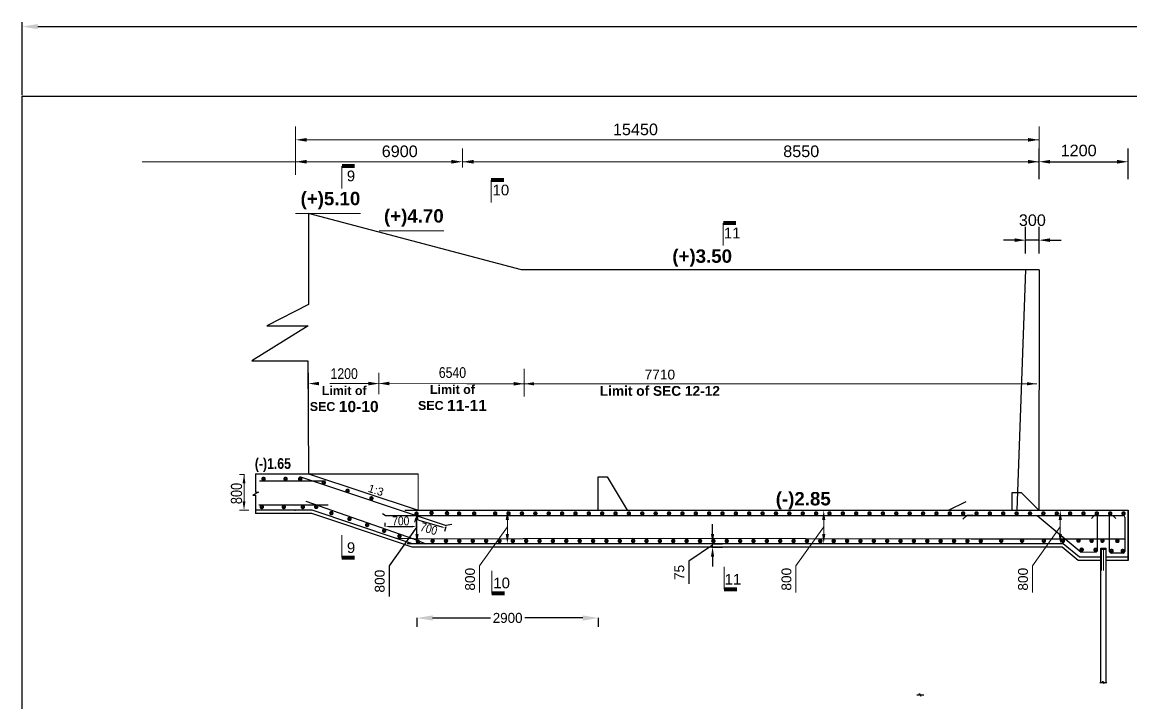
# Model space of a CAD drawing. Extents: x -426260 to 2055400, y -4304674 to -305611.
# Drawn here: x 684980 to 709858, y -1915669 to -1900385 of the extents above; entities that cross this region are included whole.
import ezdxf

# ---------------------------------------------------------------- set-up
doc = ezdxf.new("R2010")
doc.units = 0
doc.header["$LTSCALE"] = 300
doc.header["$MEASUREMENT"] = 0
doc.header["$PDMODE"] = 3
doc.linetypes.add('DASHED2', pattern=[9.525, 6.35, -3.175])
doc.layers.get('0').update_dxf_attribs({"linetype": 'CONTINUOUS'})
doc.layers.get('DEFPOINTS').update_dxf_attribs({"linetype": 'CONTINUOUS'})
for name, color, linetype, lineweight in [('CAR', 5, 'CONTINUOUS', 18), ('Dim', 7, 'CONTINUOUS', 9), ('HATCH', 252, 'CONTINUOUS', 5), ('line2', 3, 'CONTINUOUS', 30), ('ROD', 1, 'CONTINUOUS', 30), ('slop', 8, 'CONTINUOUS', 9)]:
    doc.layers.add(name, color=color, linetype=linetype, lineweight=lineweight)
for name, color, linetype in [('LINE', 7, 'CONTINUOUS'), ('TEXT', 10, 'CONTINUOUS'), ('TXT', 7, 'CONTINUOUS')]:
    doc.layers.add(name, color=color, linetype=linetype)
doc.styles.add('Arial', font='arial.ttf')
doc.styles.add('DIM', font='isocp3.shx')
doc.styles.add('dimText', font='ARIALN.TTF')
doc.dimstyles.new('3', dxfattribs={"dimtxt": 225, "dimasz": 350, "dimexe": 100, "dimexo": 25, "dimgap": 9, "dimtad": 0, "dimdec": 0, "dimzin": 0, "dimdsep": 46, "dimtxsty": 'Standard', "dimcen": 0, "dimclrd": 5, "dimclre": 6, "dimclrt": 256, "dimadec": 0, "dimazin": 0, "dimtfac": 1, "dimtdec": 0, "dimtofl": 0, "dimtmove": 2, "dimatfit": 3, "dimfxl": 1, "dimtolj": 1, "dimtzin": 0, "dimarcsym": 0})
doc.dimstyles.new('dim n_120', dxfattribs={"dimtxt": 240, "dimasz": 240, "dimexe": 240, "dimexo": 150, "dimgap": 100, "dimtad": 2, "dimdec": 0, "dimzin": 0, "dimdsep": 46, "dimtxsty": 'DIM', "dimcen": 350, "dimclrd": 5, "dimclre": 5, "dimclrt": 7, "dimadec": 0, "dimazin": 0, "dimtfac": 1, "dimtdec": 0, "dimtmove": 0, "dimatfit": 3, "dimfxl": 240, "dimfxlon": 1, "dimtolj": 1, "dimtzin": 0, "dimarcsym": 0})
doc.dimstyles.new('dim_250', dxfattribs={"dimtxt": 500, "dimasz": 500, "dimexe": 500, "dimexo": 100, "dimgap": 150, "dimtad": 1, "dimdec": 0, "dimzin": 0, "dimdsep": 46, "dimtxsty": 'Arial', "dimcen": 350, "dimclrd": 5, "dimclre": 5, "dimclrt": 7, "dimadec": 0, "dimazin": 0, "dimtfac": 1, "dimtdec": 0, "dimtmove": 0, "dimatfit": 3, "dimfxl": 500, "dimfxlon": 1, "dimtolj": 1, "dimtzin": 0, "dimarcsym": 0})

# ---------------------------------------------------------------- blocks, each defined once
blk = doc.blocks.new('*D885')
at = {"layer": 'DEFPOINTS', "color": 0, "ltscale": 50, "transparency": 16777216}
for p in [(707498, -1905280), (707498, -1905679), (707798, -1905679)]:
    blk.add_point(p, dxfattribs=at)
at = {"layer": 'Dim', "color": 5, "lineweight": -2, "ltscale": 50, "transparency": 16777216}
for p, q in [((707498, -1905579), (707498, -1904980)), ((707798, -1905579), (707798, -1904980)), ((707248, -1905280), (706998, -1905280)), ((707798, -1905280), (707498, -1905280)), ((708048, -1905280), (708298, -1905280))]:
    blk.add_line(p, q, dxfattribs=at)
at = {"layer": 'Dim', "color": 5, "ltscale": 50, "transparency": 16777216}
for points in [[(707248, -1905238), (707248, -1905321), (707498, -1905280)], [(708048, -1905238), (708048, -1905321), (707798, -1905280)]]:
    blk.add_solid(points, dxfattribs=at)
at = {"layer": 'Dim', "color": 7, "ltscale": 50, "transparency": 16777216, "insert": (707648, -1904833), "char_height": 260, "attachment_point": 5, "style": 'Arial'}
blk.add_mtext('\\A1;300', dxfattribs=at)
blk = doc.blocks.new('*D886')
at = {"layer": 'DEFPOINTS', "color": 0, "ltscale": 50, "transparency": 16777216}
for p in [(709798, -1903519), (707798, -1904010), (709798, -1904010)]:
    blk.add_point(p, dxfattribs=at)
at = {"layer": 'Dim', "color": 5, "lineweight": -2, "ltscale": 50, "transparency": 16777216}
for p, q in [((707798, -1903910), (707798, -1903219)), ((709798, -1903910), (709798, -1903219)), ((708048, -1903519), (709548, -1903519))]:
    blk.add_line(p, q, dxfattribs=at)
at = {"layer": 'Dim', "color": 5, "ltscale": 50, "transparency": 16777216}
for points in [[(708048, -1903478), (708048, -1903561), (707798, -1903519)], [(709548, -1903478), (709548, -1903561), (709798, -1903519)]]:
    blk.add_solid(points, dxfattribs=at)
at = {"layer": 'Dim', "color": 7, "ltscale": 50, "transparency": 16777216, "insert": (708687, -1903268), "char_height": 260, "attachment_point": 5, "style": 'Arial'}
blk.add_mtext('\\A1;1200', dxfattribs=at)
blk = doc.blocks.new('*D887')
at = {"layer": 'DEFPOINTS', "color": 0, "ltscale": 50, "transparency": 16777216}
for p in [(700358, -1912095), (700358, -1912170), (700472, -1912095)]:
    blk.add_point(p, dxfattribs=at)
at = {"layer": 'Dim', "color": 5, "lineweight": -2, "ltscale": 50, "transparency": 16777216}
for p, q in [((700472, -1911875), (700472, -1911655)), ((700472, -1912132), (699940, -1912484)), ((700458, -1912095), (700692, -1912095)), ((700458, -1912170), (700692, -1912170)), ((700472, -1912170), (700472, -1912095)), ((700472, -1912170), (700472, -1912095)), ((699940, -1912484), (699940, -1912999)), ((700472, -1912390), (700472, -1912610))]:
    blk.add_line(p, q, dxfattribs=at)
at = {"layer": 'Dim', "color": 5, "ltscale": 50, "transparency": 16777216}
for points in [[(700435, -1911875), (700509, -1911875), (700472, -1912095)], [(700435, -1912390), (700509, -1912390), (700472, -1912170)]]:
    blk.add_solid(points, dxfattribs=at)
at = {"layer": 'Dim', "color": 7, "ltscale": 50, "transparency": 16777216, "insert": (699728, -1912741), "char_height": 220, "attachment_point": 5, "rotation": 90, "style": 'Arial'}
blk.add_mtext('\\A1;75', dxfattribs=at)
blk = doc.blocks.new('*U873')
at = {"layer": 'ROD', "const_width": 53.8}
blk.add_lwpolyline([(22, 7, -1), (-22, -7, -1)], format="xyb", close=True, dxfattribs=at)
blk = doc.blocks.new('*U874')
at = {"layer": 'Dim', "color": 0, "linetype": 'ByBlock', "lineweight": -2, "transparency": 16777216}
for p in [(0, 0), (300, 0), (600, 0), (900, 0), (1200, 0), (1500, 0), (1800, 0), (2100, 0), (2400, 0), (2700, 0), (3000, 0), (3300, 0), (3600, 0), (3900, 0), (4200, 0), (4500, 0), (4800, 0), (5100, 0), (5400, 0), (5700, 0), (6000, 0), (6300, 0), (6600, 0), (6900, 0), (7200, 0), (7500, 0), (7800, 0), (8100, 0), (8400, 0), (8700, 0), (9000, 0), (9300, 0), (9600, 0), (9900, 0), (10200, 0), (10500, 0), (10800, 0), (11100, 0), (11400, 0), (11700, 0), (12000, 0), (12300, 0), (12600, 0), (12900, 0), (13200, 0), (13500, 0), (13800, 0), (14100, 0)]:
    blk.add_blockref('*U873', p, dxfattribs=at)
blk = doc.blocks.new('*U871')
at = {"layer": 'ROD', "const_width": 53.8}
blk.add_lwpolyline([(22, 7, -1), (-22, -7, -1)], format="xyb", close=True, dxfattribs=at)
blk = doc.blocks.new('*U872')
at = {"layer": 'Dim', "color": 0, "linetype": 'ByBlock', "lineweight": -2, "transparency": 16777216}
for p in [(0, 0), (300, 0), (600, 0), (900, 0), (1200, 0), (1500, 0), (1800, 0), (2100, 0), (2400, 0), (2700, 0), (3000, 0), (3300, 0), (3600, 0), (3900, 0), (4200, 0), (4500, 0), (4800, 0), (5100, 0), (5400, 0), (5700, 0), (6000, 0), (6300, 0), (6600, 0), (6900, 0), (7200, 0), (7500, 0), (7800, 0), (8100, 0), (8400, 0), (8700, 0), (9000, 0), (9300, 0), (9600, 0), (9900, 0), (10200, 0), (10500, 0), (10800, 0), (11100, 0), (11400, 0), (11700, 0), (12000, 0), (12300, 0)]:
    blk.add_blockref('*U871', p, dxfattribs=at)
blk = doc.blocks.new('SEX')
at = {"layer": 'Dim', "color": 6, "ltscale": 500}
blk.add_lwpolyline([(0, 0, 60, 60, 0), (192, 0, 0, 0, 0)], format="xyseb", dxfattribs=at)
blk.add_lwpolyline([(0, -337), (0, 0), (0, 0)], dxfattribs=at)
blk = doc.blocks.new('*D888')
at = {"layer": 'DEFPOINTS', "color": 0, "ltscale": 50, "transparency": 16777216}
for p in [(693826, -1911471), (694477, -1911742), (694498, -1911670)]:
    blk.add_point(p, dxfattribs=at)
at = {"layer": 'Dim', "color": 5, "lineweight": -2, "ltscale": 50, "transparency": 16777216}
for p, q in [((693812, -1911519), (693782, -1911620)), ((693882, -1911566), (694400, -1911720)), ((694484, -1911718), (694454, -1911819))]:
    blk.add_line(p, q, dxfattribs=at)
at = {"layer": 'Dim', "color": 5, "ltscale": 50, "transparency": 16777216}
for points in [[(693885, -1911554), (693878, -1911579), (693805, -1911544)], [(694404, -1911707), (694396, -1911733), (694477, -1911742)]]:
    blk.add_solid(points, dxfattribs=at)
at = {"layer": 'Dim', "color": 7, "ltscale": 50, "transparency": 16777216, "insert": (694106, -1911760), "char_height": 200, "attachment_point": 5, "rotation": 343.5219, "style": 'dimText'}
blk.add_mtext('\\A1;700', dxfattribs=at)
blk = doc.blocks.new('*D889')
at = {"layer": 'DEFPOINTS', "color": 0, "ltscale": 50, "transparency": 16777216}
for p in [(693126, -1911746), (693826, -1911707), (693826, -1911761)]:
    blk.add_point(p, dxfattribs=at)
at = {"layer": 'Dim', "color": 5, "lineweight": -2, "ltscale": 50, "transparency": 16777216}
for p, q in [((693126, -1911707), (693126, -1911627)), ((693206, -1911707), (693746, -1911707)), ((693826, -1911711), (693826, -1911627))]:
    blk.add_line(p, q, dxfattribs=at)
at = {"layer": 'Dim', "color": 5, "ltscale": 50, "transparency": 16777216}
for points in [[(693206, -1911694), (693206, -1911721), (693126, -1911707)], [(693746, -1911694), (693746, -1911721), (693826, -1911707)]]:
    blk.add_solid(points, dxfattribs=at)
at = {"layer": 'Dim', "color": 7, "ltscale": 50, "transparency": 16777216, "insert": (693476, -1911585), "char_height": 200, "attachment_point": 5, "style": 'dimText'}
blk.add_mtext('\\A1;700', dxfattribs=at)
blk = doc.blocks.new('*D883')
at = {"layer": 'DEFPOINTS', "color": 0, "ltscale": 50, "transparency": 16777216}
for p in [(693464, -1911345), (693840, -1911345), (693882, -1912095)]:
    blk.add_point(p, dxfattribs=at)
at = {"layer": 'Dim', "color": 5, "lineweight": -2, "ltscale": 50, "transparency": 16777216}
for p, q in [((693564, -1911345), (694060, -1911345)), ((693840, -1911875), (693840, -1911565)), ((693840, -1911720), (693217, -1912594)), ((693840, -1912095), (693620, -1912095)), ((693217, -1912594), (693217, -1913279))]:
    blk.add_line(p, q, dxfattribs=at)
at = {"layer": 'Dim', "color": 5, "ltscale": 50, "transparency": 16777216}
for points in [[(693804, -1911565), (693877, -1911565), (693840, -1911345)], [(693804, -1911875), (693877, -1911875), (693840, -1912095)]]:
    blk.add_solid(points, dxfattribs=at)
at = {"layer": 'Dim', "color": 7, "ltscale": 50, "transparency": 16777216, "insert": (693005, -1912936), "char_height": 220, "attachment_point": 5, "rotation": 90, "style": 'Arial'}
blk.add_mtext('\\A1;800', dxfattribs=at)
blk = doc.blocks.new('*D884')
at = {"layer": 'DEFPOINTS', "color": 0, "linetype": 'ByBlock', "transparency": 16777216}
for p in [(693840, -1911345), (697908, -1911343), (697908, -1913763)]:
    blk.add_point(p, dxfattribs=at)
at = {"layer": 'LINE', "color": 6, "linetype": 'ByBlock', "lineweight": -2, "transparency": 16777216}
for p, q in [((693840, -1913762), (693840, -1913963)), ((697908, -1913762), (697908, -1913963))]:
    blk.add_line(p, q, dxfattribs=at)
at = {"layer": 'LINE', "color": 5, "linetype": 'ByBlock', "lineweight": -2, "transparency": 16777216}
for p, q in [((694190, -1913763), (695490, -1913763)), ((697558, -1913763), (696258, -1913763))]:
    blk.add_line(p, q, dxfattribs=at)
at = {"layer": 'LINE', "color": 5, "linetype": 'ByBlock', "transparency": 16777216}
for points in [[(694190, -1913705), (694190, -1913822), (693840, -1913763)], [(697558, -1913705), (697558, -1913822), (697908, -1913763)]]:
    blk.add_solid(points, dxfattribs=at)
at = {"layer": 'LINE', "linetype": 'ByBlock', "lineweight": -2, "transparency": 16777216, "insert": (695874, -1913763), "char_height": 225, "attachment_point": 5}
blk.add_mtext('\\A1;2900', dxfattribs=at)

msp = doc.modelspace()

# ---------------------------------------------------------------- hatches: boundary and pattern name
at = {"layer": 'HATCH', "ltscale": 10}
h = msp.add_hatch(dxfattribs=at)
h.set_pattern_fill('ANSI31', color=256, scale=375, angle=45, style=0)
h.set_pattern_definition([(90, (644560.46, -1902995.943), (-46.875, 7e-15), [])])
h.paths.add_polyline_path([(709307, -1912695.4), (709262.7, -1912695.4), (709262.7, -1912681.9), (709234.7, -1912708), (709234.7, -1912695.4), (709187, -1912695.4), (709187, -1912221.8), (709307, -1912221.8)])

# ---------------------------------------------------------------- linework, layer by layer
at = {"color": 7}
for points in [[(691117, -1910523.3), (691616.9, -1910523.3)], [(693866.4, -1911344.6), (709797.4, -1911344.6)]]:
    msp.add_lwpolyline(points, dxfattribs=at)
at = {"layer": 'CAR', "color": 1}
msp.add_line((693866.9, -1911344.8), (693866.9, -1910523.3), dxfattribs=at)
at = {"layer": 'Dim', "color": 5, "ltscale": 50}
for p, q in [((691117, -1903395.3), (691117, -1902727.4)), ((707797.5, -1903293.7), (707797.5, -1902727.4)), ((691367, -1903027.4), (707797.5, -1903027.4)), ((691117, -1903814.7), (691117, -1903219.3)), ((694860.1, -1903519.3), (694860.1, -1903219.3)), ((694860.1, -1903651.6), (694860.1, -1903219.3)), ((707797.5, -1903910.2), (707797.5, -1903219.3)), ((687670.1, -1903519.3), (694610.1, -1903519.3)), ((707797.5, -1903519.3), (694860.1, -1903519.3)), ((691402.4, -1908260.2), (691402.4, -1908740.2)), ((691402.4, -1908260.2), (691402.4, -1908740.2)), ((692980.2, -1908258.7), (692980.2, -1908738.7)), ((692980.2, -1908258.7), (692980.2, -1908738.7)), ((696248.4, -1908169.7), (696248.4, -1908724.7)), ((696248.4, -1908308.4), (696248.4, -1908788.4)), ((696248.4, -1908308.4), (696248.4, -1908788.4)), ((692749.1, -1908500.2), (691883.7, -1908500.5)), ((692694.8, -1908501.7), (694959.6, -1908504.7)), ((707745.4, -1908504.9), (694959.6, -1908504.7)), ((707797.5, -1908922.4), (707797.5, -1909642.4)), ((689969.7, -1910538.3), (689858.7, -1910538.3)), ((689958.7, -1910538.3), (689958.7, -1911144.8)), ((690067.9, -1911344.8), (689858.7, -1911344.8)), ((695591.1, -1911344.7), (696087.4, -1911344.7)), ((702690.6, -1911344.7), (703187, -1911344.7)), ((707998.9, -1911344.6), (708495.2, -1911344.6)), ((695867.4, -1911875.1), (695867.4, -1911564.7)), ((702967, -1911875), (702967, -1911564.7)), ((708275.2, -1911875), (708275.2, -1911564.6)), ((695867.4, -1911719.9), (695244, -1912593.8)), ((702967, -1911719.8), (702343.5, -1912593.7)), ((708275.2, -1911719.8), (707651.7, -1912593.6)), ((695867.4, -1912095.1), (695647.4, -1912095.1)), ((702967, -1912095), (702747, -1912095)), ((708275.2, -1912095), (708055.2, -1912095)), ((695244, -1912593.8), (695244, -1913192.8)), ((702343.5, -1912593.7), (702343.5, -1913192.7)), ((707651.7, -1912593.6), (707651.7, -1913192.7))]:
    msp.add_line(p, q, dxfattribs=at)
at = {"layer": 'Dim', "color": 8, "ltscale": 500}
for p, q in [((692570.8, -1904677.9), (691117, -1904677.9)), ((694442.4, -1905067.5), (692988.6, -1905067.5))]:
    msp.add_line(p, q, dxfattribs=at)
at = {"layer": 'Dim', "color": 8, "linetype": 'Continuous', "ltscale": 500}
for p, q in [((709797.5, -1911763.2), (709797.5, -1911763.2)), ((709798.1, -1912063.3), (709798.1, -1912063.3)), ((709797.5, -1912231.6), (709797.5, -1912231.6)), ((709798.1, -1912381.7), (709798.1, -1912381.7))]:
    msp.add_line(p, q, dxfattribs=at)
at = {"layer": 'Dim', "ltscale": 500}
for points in [[(709797.4, -1911544.8), (709797.4, -1911544.8)], [(709797.4, -1911544.8), (709797.4, -1911544.8)], [(709798.1, -1912044.8), (709797.4, -1911544.8)], [(709798, -1911494.8), (709798, -1911494.8)], [(709798, -1911494.8), (709798, -1911494.8)]]:
    msp.add_lwpolyline(points, dxfattribs=at)
at = {"layer": 'Dim', "color": 5, "ltscale": 50}
for points in [[(691367, -1902985.7), (691367, -1903069), (691117, -1903027.4)], [(707547.5, -1902985.7), (707547.5, -1903069), (707797.5, -1903027.4)], [(691367, -1903477.6), (691367, -1903561), (691117, -1903519.3)], [(694610.1, -1903477.6), (694610.1, -1903561), (694860.1, -1903519.3)], [(695110.1, -1903477.6), (695110.1, -1903561), (694860.1, -1903519.3)], [(707547.5, -1903477.6), (707547.5, -1903561), (707797.5, -1903519.3)], [(691642.4, -1908460.2), (691642.4, -1908540.2), (691402.4, -1908500.2)], [(692749.1, -1908460.2), (692749.1, -1908540.2), (692989.1, -1908500.2)], [(693220.2, -1908458.7), (693220.2, -1908538.7), (692980.2, -1908498.7)], [(696008.4, -1908464.7), (696008.4, -1908544.7), (696248.4, -1908504.7)], [(696468.4, -1908468), (696468.4, -1908541.4), (696248.4, -1908504.7)], [(707525.4, -1908468.2), (707525.4, -1908541.6), (707745.4, -1908504.9)], [(689925.4, -1910738.3), (689992.1, -1910738.3), (689958.7, -1910538.3)], [(689925.4, -1911144.8), (689992.1, -1911144.8), (689958.7, -1911344.8)], [(695830.8, -1911564.7), (695904.1, -1911564.7), (695867.4, -1911344.7)], [(702930.3, -1911564.7), (703003.6, -1911564.7), (702967, -1911344.7)], [(708238.5, -1911564.6), (708311.8, -1911564.6), (708275.2, -1911344.6)], [(695830.8, -1911875.1), (695904.1, -1911875.1), (695867.4, -1912095.1)], [(702930.3, -1911875), (703003.6, -1911875), (702967, -1912095)], [(708238.5, -1911875), (708311.8, -1911875), (708275.2, -1912095)]]:
    msp.add_solid(points, dxfattribs=at)
at = {"layer": 'LINE', "color": 6, "ltscale": 0.5}
msp.add_line((684980.4, -1902024), (684980.4, -1900385.3), dxfattribs=at)
at = {"layer": 'LINE', "color": 5, "ltscale": 0.5}
msp.add_line((685330.4, -1900485.3), (712433.7, -1900485.3), dxfattribs=at)
at = {"layer": 'LINE'}
for p, q in [((684980.4, -1941631), (684980.4, -1902049)), ((684980.4, -1902049), (740955, -1902049)), ((691616.9, -1910523.3), (693866.9, -1910523.3)), ((709187.2, -1915208.2), (709187.9, -1912194.8)), ((709307.2, -1915208.2), (709307.9, -1912194.8)), ((705055.7, -1915489.8), (705118.7, -1915489.8)), ((705118.7, -1915489.8), (705118.7, -1915461.3)), ((705118.7, -1915461.3), (705146.7, -1915516.7)), ((705146.7, -1915516.7), (705146.7, -1915489.8)), ((705146.7, -1915489.8), (705213.1, -1915489.8))]:
    msp.add_line(p, q, dxfattribs=at)
at = {"layer": 'LINE', "ltscale": 500}
for p, q in [((696186.1, -1905944.8), (691402.4, -1904677.9)), ((691402.4, -1904677.9), (691402.4, -1906723.5)), ((707797.5, -1905944.8), (707797.4, -1911344.8)), ((691402.4, -1906723.5), (690473.5, -1907205.6)), ((691395.9, -1907205.6), (690134.2, -1907989.6)), ((690473.5, -1907205.6), (691395.9, -1907205.6)), ((690134.2, -1907989.6), (691390.6, -1907989.6)), ((691390.6, -1907989.6), (691402.4, -1910523.3)), ((690215.3, -1910523.3), (691204.5, -1910523.3)), ((697907.8, -1911343.2), (697907.8, -1910593.2)), ((697907.8, -1910593.2), (698107.8, -1910593.2)), ((707197.4, -1911344.8), (707197.4, -1910944.4)), ((707197.4, -1910944.4), (707397.4, -1910944.4)), ((690642.8, -1911344.8), (690213.7, -1911344.8)), ((691491, -1911344.8), (690642.8, -1911344.8)), ((693405.7, -1911983), (691491, -1911344.8)), ((709797.4, -1911344.6), (709798.1, -1912470.2)), ((709798.1, -1912470.2), (709797.4, -1911344.6)), ((690642.8, -1911419.8), (690213.7, -1911419.8)), ((691478.8, -1911419.8), (690642.8, -1911419.8)), ((693381.9, -1912054.1), (691478.8, -1911419.8)), ((693728.8, -1912169.8), (693381.9, -1912054.1)), ((693741, -1912094.8), (693405.7, -1911983)), ((701592.3, -1912169.8), (693728.8, -1912169.8)), ((701592.3, -1912094.8), (693741, -1912094.8)), ((708343.5, -1912095), (701592.3, -1912094.8)), ((708316.4, -1912170), (701592.3, -1912169.8)), ((708676.6, -1912470.1), (708316.4, -1912170)), ((708703.8, -1912395.1), (708343.5, -1912095)), ((709187.9, -1912470.2), (708676.6, -1912470.1)), ((709187.9, -1912395.2), (708703.8, -1912395.1))]:
    msp.add_line(p, q, dxfattribs=at)
for points in [[(707797.5, -1905944.8), (696186.1, -1905944.8)], [(691402.4, -1910523.3), (693866.9, -1911344.8)], [(698107.8, -1910593.2), (698557.8, -1911343.3)], [(707397.4, -1910944.4), (707797.4, -1911344.8)], [(709798, -1912470.2), (709307.8, -1912470.2)], [(709798, -1912395.2), (709307.9, -1912395.2)]]:
    msp.add_lwpolyline(points, dxfattribs=at)
at = {"layer": 'LINE', "color": 5, "linetype": 'DASHED2', "ltscale": 2000000.0}
msp.add_lwpolyline([(707497.5, -1905944.8), (707297.4, -1911344.8)], dxfattribs=at)
at = {"layer": 'LINE', "ltscale": 500}
msp.add_lwpolyline([(690647, -1911344.8), (690647, -1911344.8)], close=True, dxfattribs=at)
at = {"layer": 'LINE', "color": 8, "linetype": 'DASHED2', "ltscale": 2000000.0}
msp.add_lwpolyline([(705766.9, -1911344.8), (706166.8, -1911144.7)], dxfattribs=at)
at = {"layer": 'LINE'}
for points in [[(709187.9, -1912194.8), (709307.9, -1912194.8)], [(709187.9, -1912219.8), (709307.9, -1912219.8)], [(709163.9, -1915208.2), (709226.9, -1915208.2), (709226.9, -1915179.6), (709254.9, -1915235), (709254.9, -1915208.2), (709321.3, -1915208.2)]]:
    msp.add_lwpolyline(points, dxfattribs=at)
at = {"layer": 'LINE', "color": 5, "ltscale": 0.5}
msp.add_solid([(685330.4, -1900427), (685330.4, -1900543.7), (684980.4, -1900485.3)], dxfattribs=at)
at = {"layer": 'line2', "color": 5}
msp.add_lwpolyline([(690215.3, -1910523.3), (690215.3, -1910936.7), (690283.5, -1910936.7), (690156, -1911007.7), (690217.9, -1911007), (690217.9, -1911419.8)], dxfattribs=at)
at = {"layer": 'line2', "color": 1}
msp.add_lwpolyline([(691097, -1911344.8), (691117, -1911344.8)], dxfattribs=at)
at = {"layer": 'ROD', "ltscale": 500}
for p, q in [((693126, -1911462.5), (709688, -1911462.5)), ((709382.5, -1912271.6), (709383, -1911462.5)), ((709723, -1911497.5), (709722.5, -1912271.6)), ((693763.2, -1911983.8), (693387.4, -1911976.9)), ((693763.2, -1911983.8), (694038, -1912094.8)), ((709687.5, -1912306.6), (709417.5, -1912306.6))]:
    msp.add_line(p, q, dxfattribs=at)
at = {"layer": 'ROD', "const_width": 53.8}
for points in [[(690377.7, -1910625.2, 1), (690414.6, -1910652.9, 1)], [(690871.3, -1910625.2, 1), (690908.3, -1910652.9, 1)], [(691200.1, -1910627.7, 1), (691237.1, -1910655.3, 1)], [(691728.4, -1910714.3, 1), (691765.4, -1910742, 1)], [(692263.4, -1910894.3, 1), (692300.4, -1910922, 1)], [(692798.2, -1911063.4, 1), (692835.1, -1911091.1, 1)], [(690375.5, -1911257.2, -1), (690338.5, -1911284.9, -1)], [(690869.1, -1911257.2, -1), (690832.1, -1911284.9, -1)], [(691296.9, -1911257.2, -1), (691260, -1911284.9, -1)], [(691596.8, -1911255.4, -1), (691559.8, -1911283.1, -1)], [(691937.2, -1911396, -1), (691900.2, -1911423.7, -1)], [(692343.6, -1911523.8, -1), (692306.6, -1911551.5, -1)], [(693810.4, -1911407.3, 1), (693847.4, -1911435, 1)], [(694147.9, -1911390.2, 1), (694184.9, -1911417.9, 1)], [(694495.3, -1911397, 1), (694532.3, -1911424.7, 1)], [(694766.1, -1911405.2, 1), (694803.1, -1911432.9, 1)], [(695105, -1911403.8, 1), (695142, -1911431.5, 1)], [(692739.4, -1911661.9, -1), (692702.4, -1911689.5, -1)], [(693121, -1911790.6, -1), (693084, -1911818.3, -1)], [(693464.3, -1911914.3, -1), (693427.4, -1911942, -1)], [(693881.5, -1912040.1, -1), (693844.5, -1912067.8, -1)], [(706932.3, -1912016.3, 1), (706969.2, -1912044, 1)], [(707398.4, -1912016.3, 1), (707435.4, -1912044, 1)], [(707888.5, -1912016.3, 1), (707925.5, -1912044, 1)], [(708315.8, -1912018.2, 1), (708352.8, -1912045.9, 1)], [(708665.3, -1912011.7, 1), (708702.3, -1912039.4, 1)], [(708959.6, -1912016.3, 1), (708996.6, -1912044, 1)], [(709202.2, -1912014, 1), (709239.2, -1912041.7, 1)], [(709537.2, -1912019.7, 1), (709574.2, -1912047.4, 1)], [(708737.4, -1912215.9, 1), (708774.4, -1912243.6, 1)], [(709047.7, -1912217.8, 1), (709084.7, -1912245.5, 1)], [(709407.8, -1912242.7, 1), (709444.7, -1912270.4, 1)], [(709658.2, -1912244.7, 1), (709695.2, -1912272.4, 1)]]:
    msp.add_lwpolyline(points, format="xyb", close=True, dxfattribs=at)
at = {"layer": 'ROD', "ltscale": 500}
for points in [[(691207.1, -1910589.9), (694491.1, -1911684)], [(690307.7, -1910685.9), (691785.5, -1910686.3)], [(690289.8, -1911223.5), (691845, -1911223.3)], [(691345, -1911142.6), (693763.2, -1911983.8)], [(693126, -1911462.5), (693062.5, -1911424.4)], [(706327.6, -1911462.6), (706177.6, -1911462.6), (706090.5, -1911541.4)], [(709113, -1911462.6), (709038, -1911462.6), (708975.4, -1911532.2)], [(709383, -1911462.6), (709458, -1911462.6), (709520.7, -1911532.2)], [(694624.1, -1911666.1), (694491.1, -1911684)], [(693763.2, -1911983.8), (698680.1, -1911970.2), (706452.2, -1911987.5)], [(706274.2, -1911987.5), (709722.7, -1911987.6)]]:
    msp.add_lwpolyline(points, dxfattribs=at)
msp.add_lwpolyline([(707758.1, -1911462.6), (708383.7, -1911984, 0.004568), (708743.9, -1912284.1), (709077.5, -1912276, 0.4142132), (709112.5, -1912241), (709113, -1911462.5)], format="xyb", dxfattribs=at)
for centre, start, end in [((709688, -1911497.5), 0, 90), ((709417.5, -1912271.6), 179.99964, 270), ((709687.5, -1912271.6), 270, 0)]:
    msp.add_arc(centre, 35, start, end, dxfattribs=at)
at = {"layer": 'slop'}
for p, q in [((706116.8, -1911344.9), (706116.8, -1911344.9)), ((706116.8, -1911344.9), (706116.8, -1911344.9)), ((706166.8, -1911344.6), (706166.8, -1911344.6)), ((706166.8, -1911344.6), (706166.8, -1911344.6)), ((706117.5, -1911494.9), (706117.5, -1911494.9)), ((706117.5, -1911494.9), (706117.5, -1911494.9)), ((706167.5, -1911494.6), (706167.5, -1911494.6)), ((706167.5, -1911494.6), (706167.5, -1911494.6))]:
    msp.add_line(p, q, dxfattribs=at)

# ---------------------------------------------------------------- block references
at = {"layer": 'Dim', "color": 6, "xscale": 1.5, "yscale": 1.5, "zscale": 1.5}
for p in [(692155.3, -1903616.8), (695502.1, -1903932.7), (700713.6, -1904896.5)]:
    msp.add_blockref('SEX', p, dxfattribs=at)
at = {"layer": 'Dim', "xscale": -1}
msp.add_blockref('*U874', (709695.6, -1911416), dxfattribs=at)
at = {"layer": 'Dim', "color": 6, "xscale": -1.5, "yscale": 1.5, "zscale": 1.5, "rotation": 180}
for p in [(692152.6, -1912408.7), (695518.7, -1913211), (700730, -1913117.1)]:
    msp.add_blockref('SEX', p, dxfattribs=at)
at = {"layer": 'Dim', "xscale": -1, "rotation": 359.9881519162223}
msp.add_blockref('*U872', (706490.6, -1912034.8), dxfattribs=at)

# ---------------------------------------------------------------- texts
at = {"layer": 'Dim', "color": 7, "ltscale": 50, "attachment_point": 5}
for s, insert, char_height, style in [('\\A1;15450', (698742, -1902794.6), 260, 'Arial'), ('\\A1;6900', (693452.3, -1903286.5), 260, 'Arial'), ('\\A1;8550', (702462, -1903286.5), 260, 'Arial'), ('\\A1;1200\\P{\\fArial|b1|i0|c0|p34;\\H0.8333x;Limit of \\PSEC \\H1.25x;10-10}', (692206.2, -1908650.6), 240, 'dimText'), ('\\A1;6540\\P{\\fArial|b1|i0|c0|p34;\\H0.8333x;Limit of \\PSEC \\H1.25x;11-11}', (694635.7, -1908625.7), 240, 'dimText'), ('\\A1;7710\\P{\\fArial|b1|i0|c0|p34;Limit of SEC 12-12}', (699289.6, -1908482.4), 220, 'Arial')]:
    msp.add_mtext(s, dxfattribs=dict(at, insert=insert, char_height=char_height, style=style))
at = {"layer": 'Dim', "color": 7, "ltscale": 50, "attachment_point": 5, "rotation": 90}
for insert, char_height, style in [((689790.6, -1910968.3), 250, 'dimText'), ((695031.6, -1912893.3), 220, 'Arial'), ((702131.2, -1912893.2), 220, 'Arial'), ((707439.4, -1912893.2), 220, 'Arial')]:
    msp.add_mtext('\\A1;800', dxfattribs=dict(at, insert=insert, char_height=char_height, style=style))
at = {"layer": 'TEXT', "ltscale": 500, "style": 'Arial'}
msp.add_text('1:3', height=179.2, rotation=342.32487, dxfattribs=at).set_placement((692725.6, -1910926))
at = {"layer": 'TEXT', "color": 6, "attachment_point": 6, "style": 'Arial'}
for s, insert, char_height, width in [('{\\fArial|b1|i0|c0|p34;(+)5.10}', (692567.3, -1904391, 0), 300, 563.704), ('{\\fArial|b1|i0|c0|p34;(+)4.70}', (694438.9, -1904780.7, 0), 300, 563.704), ('{\\fArial|b1|i0|c0|p34;(+)3.50}', (700909, -1905683.6, 0), 300, 563.704), ('{\\fArial Narrow|b1|i0|c0|p34;(-)1.65}', (691010.9, -1910332.1, 0), 240, 572.38), ('{\\fArial|b1|i0|c0|p34;(-)2.85}', (703124.4, -1911130.7, 0), 300, 572.38)]:
    msp.add_mtext(s, dxfattribs=dict(at, insert=insert, char_height=char_height, width=width))
at = {"layer": 'TXT', "char_height": 240, "attachment_point": 5, "style": 'Arial'}
for s, insert in [('9', (692358, -1903839.5)), ('10', (695722.5, -1904155.4)), ('9', (692360.5, -1912186)), ('10', (695739, -1912978.5))]:
    msp.add_mtext(s, dxfattribs=dict(at, insert=insert))
at = {"layer": 'TXT', "char_height": 240, "width": 450.981, "attachment_point": 5, "style": 'Arial'}
for insert in [(700913, -1905119.2), (700929.4, -1912894.4)]:
    msp.add_mtext('11', dxfattribs=dict(at, insert=insert))

# ---------------------------------------------------------------- dimensions: what is measured, and where the dimension line sits
at = {"layer": 'Dim', "ltscale": 50}
dim = msp.add_linear_dim(base=(709797.5, -1903519.3), p1=(707797.5, -1904010.2), p2=(709797.5, -1904010.2), text='1200', dimstyle='dim_250', override={"dimtxt": 260, "dimasz": 250, "dimexe": 300, "dimgap": 100, "dimtmove": 2}, dxfattribs=at)
dim.commit()
dim.dimension.update_dxf_attribs({"geometry": '*D886', "text_midpoint": (708687.5, -1903268.2), "dimtype": 160})
for base, p1, p2, angle, override, picture, middle, dimtype in [((707497.5, -1905279.7), (707797.5, -1905678.8), (707497.5, -1905678.8), 180, {"dimtxt": 260, "dimasz": 250, "dimexe": 300, "dimgap": 100, "dimtmove": 1}, '*D885', (707647.5, -1905066.3), 160), ((700472.1, -1912094.8), (700358.5, -1912169.8), (700358.5, -1912094.8), 90, {"dimtxt": 220, "dimasz": 220, "dimexe": 220, "dimgap": 100, "dimtmove": 1}, '*D887', (699939.6, -1912584), 161)]:
    dim = msp.add_linear_dim(base=base, p1=p1, p2=p2, angle=angle, dimstyle='dim_250', override=override, dxfattribs=at)
    dim.commit()
    dim.dimension.update_dxf_attribs({"geometry": picture, "text_midpoint": middle, "dimtype": dimtype})
dim = msp.add_linear_dim(base=(693840.4, -1911344.6), p1=(693881.6, -1912095), p2=(693464, -1911344.6), angle=90, text='800', dimstyle='dim_250', override={"dimtxt": 220, "dimasz": 220, "dimexe": 220, "dimgap": 100, "dimtmove": 1}, dxfattribs=at)
dim.commit()
dim.dimension.update_dxf_attribs({"geometry": '*D883', "text_midpoint": (693216.9, -1912693.6), "dimtype": 160})
dim = msp.add_linear_dim(base=(693826.2, -1911707.3), p1=(693126, -1911746.2), p2=(693826.2, -1911760.5), dimstyle='dim n_120', override={"dimtxt": 200, "dimasz": 80, "dimexe": 80, "dimexo": 50, "dimgap": 20, "dimtxsty": 'dimText', "dimtmove": 1}, dxfattribs=at)
dim.commit()
dim.dimension.update_dxf_attribs({"geometry": '*D889', "text_midpoint": (693476.1, -1911585.2)})
dim = msp.add_aligned_dim(p1=(693826.4, -1911471.2), p2=(694498.1, -1911669.8), distance=-75.7, dimstyle='dim n_120', override={"dimtxt": 200, "dimasz": 80, "dimexe": 80, "dimexo": 50, "dimgap": 20, "dimtxsty": 'dimText', "dimtmove": 1}, dxfattribs=at)
dim.commit()
dim.dimension.update_dxf_attribs({"geometry": '*D888', "text_midpoint": (694106.1, -1911760.2)})
at = {"layer": 'LINE', "color": 0, "linetype": 'ByBlock', "lineweight": -2}
dim = msp.add_linear_dim(base=(697907.8, -1913763.4), p1=(693840.4, -1911344.6), p2=(697907.8, -1911343.2), text='2900', dimstyle='3', override={"dimexe": 200, "dimexo": 200, "dimse1": 0, "dimsd1": 0, "dimfxlon": 1}, dxfattribs=at)
dim.commit()
dim.dimension.update_dxf_attribs({"geometry": '*D884', "text_midpoint": (695874.1, -1913763.4)})

doc.saveas('drawing.dxf')
